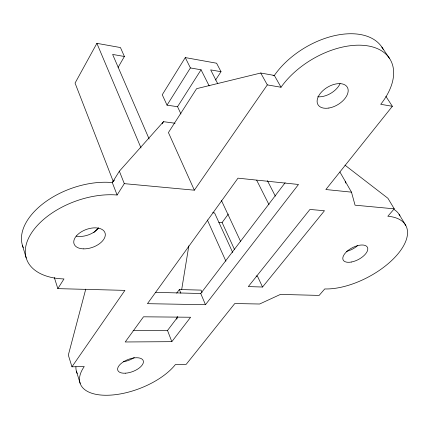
<?xml version="1.0" encoding="UTF-8"?>
<svg xmlns="http://www.w3.org/2000/svg" width="429" height="429" viewBox="0 0 429 429"><rect width="100%" height="100%" fill="white"/><g stroke="black" fill="none" stroke-linecap="round" stroke-linejoin="round"><path stroke-width="0.64" d="M176.828 319.224L177.257 316.581M181.698 289.468L188.835 245.828M85.757 289.125L68.329 355.094L71.949 366.806L84.261 366.543A53.684 25.536 -20.9 0 0 107.652 395.248A53.684 25.536 -20.9 0 0 175.386 364.57L186.197 364.339L234.77 303.539L259.609 304.011L280.437 294.407L319.133 295.409L324.748 288.942A57.561 27.906 -27.8 0 0 397.029 254.971A57.561 27.906 -27.8 0 0 387.827 216.248L394.256 208.837L387.923 198.289L344.98 165.165M118.109 67.407L124.389 56.478L120.452 47.555L96.884 43.34L75.059 83.097L113.32 181.655M215.546 80.073L221.01 71.697L216.597 63.219L185.274 57.583L162.253 94.755L167.037 105.159L177.552 106.703L180.952 113.969M175.043 123.241L163.513 121.675L119.369 171.203L112.291 182.566A65.176 38.235 -19.8 0 0 45.066 202.156A65.176 38.235 -19.8 0 0 23.252 247.64M167.037 105.159L190.401 67.938L185.274 57.583M71.949 366.806L124.919 290.374L57.84 288.637L63.975 278.941A65.803 37.95 -19.9 0 1 31.156 233.51A65.803 37.95 -19.9 0 1 117.106 195.013L124.297 183.65L119.369 171.203M162.151 123.836L163.513 121.675M177.552 106.703L201.051 69.782L190.401 67.938M194.353 190.186L267.321 84.899L260.73 73.016L196.605 88.674L168.42 132.572L194.353 190.186L124.297 183.65M218.828 222.308L222.099 222.544L228.351 214.033M176.662 293.152L179.349 289.521L201.029 290.117L202.043 292.524M133.081 330.475L167.519 330.491L177.804 316.913M155.647 292.364L200.751 293.5L285.129 182.743M171.831 341.666L190.61 317.245L143.501 316.806L125.22 341.977L171.831 341.666L167.519 330.491M205.47 304.708L298.493 184.475L237.982 178.164L147.447 303.678L205.47 304.708L200.751 293.5M385.875 96.337L392.358 106.295L325.863 189.527L351.49 192.154L355.046 205.18L394.256 208.837M262.532 287.028L324.474 210.725L309.936 209.454L248.311 286.593L262.532 287.028L257.416 276.094L256.124 276.045M114.511 180.062L112.291 182.566L117.106 195.013M93.838 232.523L98.541 227.799M273.058 75.751L274.351 75.445A66.849 40.358 -31.1 0 1 333.408 35.929A66.849 40.358 -31.1 0 1 383.177 49.33M212.682 212.795L214.58 212.945L232.706 252.52M267.321 84.899L281.022 87.243A67.519 40.085 -30.9 0 1 368.082 45.924A67.519 40.085 -30.9 0 1 380.727 104.301L392.358 106.295M124.389 56.478L112.629 54.435L149.142 139.017M221.01 71.697L210.666 69.889L217.68 83.585M260.73 73.016L274.351 75.445L281.022 87.243M381.81 47.04L389.414 58.269M399.034 214.243L405.754 225.413M339.907 171.991L351.49 192.154M267.401 180.657L275.332 196.139M201.051 69.782L209.17 85.902M256.681 180.223L269.01 204.697M221.461 200.552L240.723 241.725M222.099 222.544L234.411 249.297M207.357 219.964L225.895 261.17M96.884 43.34L141.023 147.978M179.349 289.521L180.84 293.189M54.317 277.509L57.84 288.637M76.357 371.123L80.191 383.451M22.399 245.265L26.228 258.022M345.216 181.231L345.736 183.103M340.074 83.65A16.903 10.194 -31.1 0 1 317.717 96.761M98.386 228.239A16.275 9.535 -19.8 0 1 76.174 236.089M357.781 245.501A13.583 6.703 -27.8 0 1 346.525 251.362M134.298 357.502A13.481 6.532 -20.8 0 1 123.279 361.76M394.149 209.54A57.1 28.201 -27.8 0 1 399.941 215.867M77.268 373.503A53.26 25.815 -20.8 0 1 75.928 366.757M83.762 248.868A16.431 9.465 -19.9 0 0 105.143 233.279A16.431 9.465 -19.9 0 0 79.703 232.926A16.431 9.465 -19.9 0 0 83.762 248.868M328.877 108.038A17.074 10.124 -30.9 0 0 347.587 87.736A17.074 10.124 -30.9 0 0 321.471 92.074A17.074 10.124 -30.9 0 0 328.877 108.038M351.281 262.044A13.69 6.633 -27.7 0 0 367.556 247.592A13.69 6.633 -27.7 0 0 347.04 251.314A13.69 6.633 -27.7 0 0 351.281 262.044M125.386 373.192A13.589 6.456 -20.9 0 0 143.34 361.046A13.589 6.456 -20.9 0 0 122.833 362.215A13.589 6.456 -20.9 0 0 125.386 373.192"/></g></svg>
